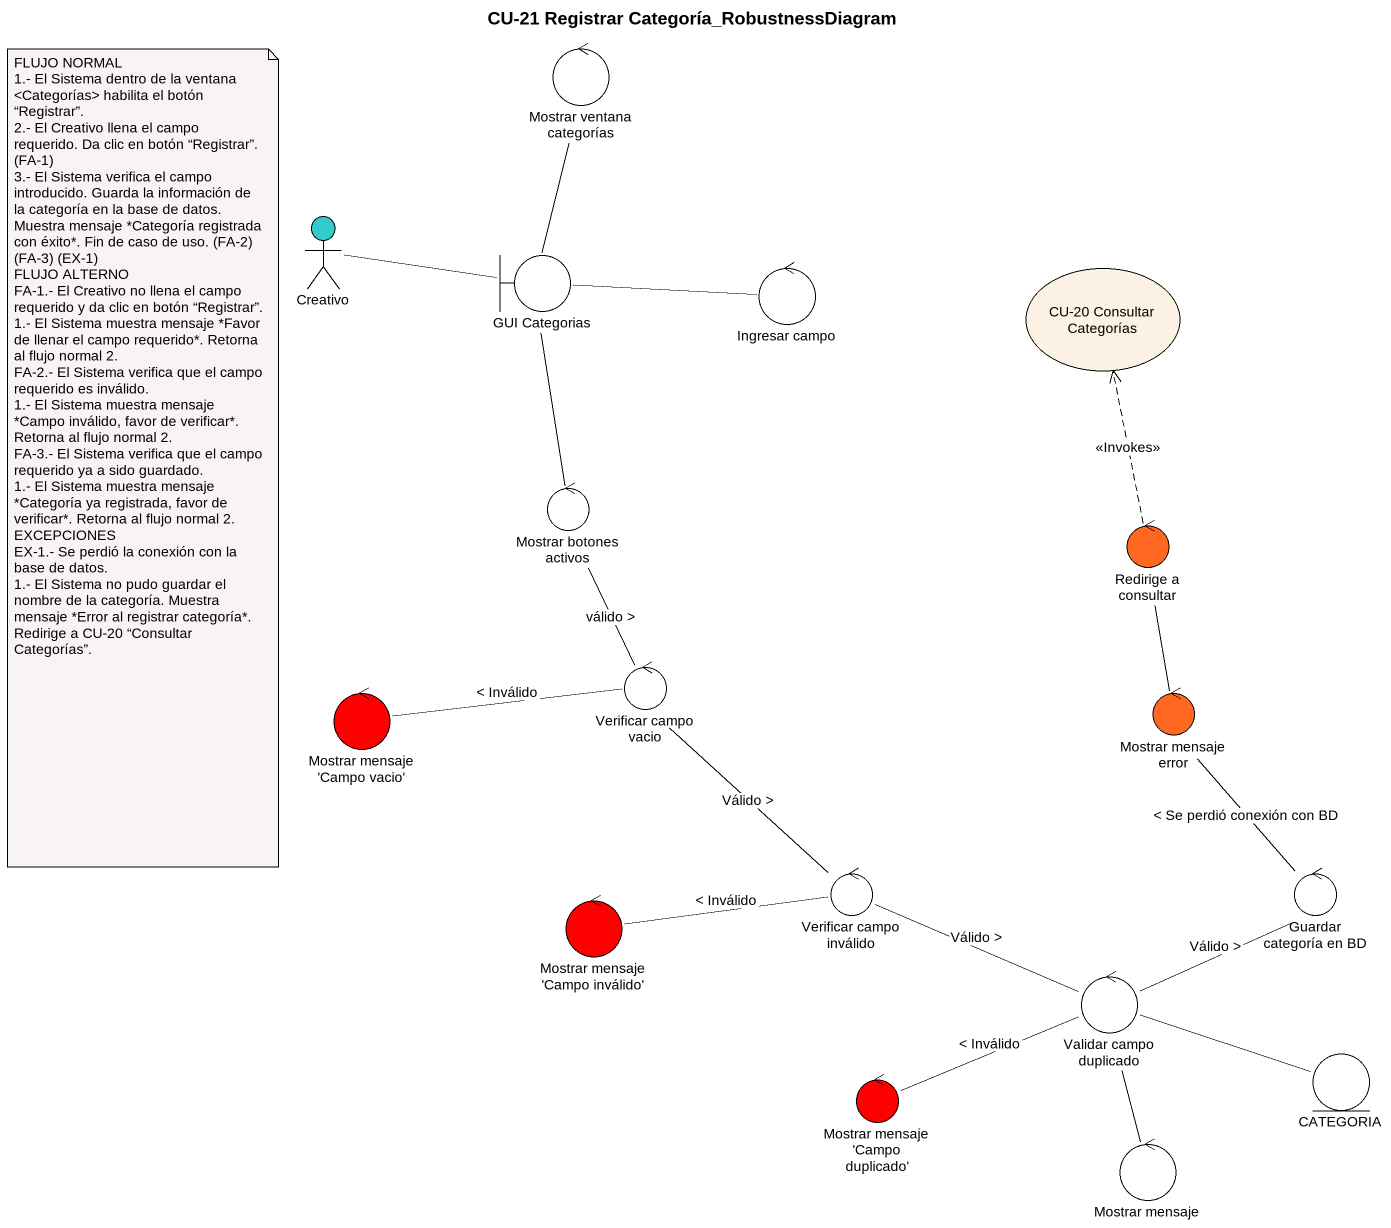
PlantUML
@startuml
title CU-21 Registrar Categoría_RobustnessDiagram
control "Mostrar ventana categorías" as Mostrar_ventana_categorías
actor Creativo #33CCCC
boundary "GUI Categorias" as GUI_Categorias
control "Ingresar campo" as Ingresar_campo
usecase "CU-20 Consultar Categorías" as CU_20_Consultar_Categorías
control "Mostrar botones activos" as Mostrar_botones_activos
control "Redirige a consultar" as Redirige_a_consultar #FF6820
control "Mostrar mensaje 'Campo vacio'" as Mostrar_mensaje_Campo_vacio #FF0000
control "Verificar campo vacio" as Verificar_campo_vacio
control "Mostrar mensaje error" as Mostrar_mensaje_error #FF6820
control "Verificar campo inválido" as Verificar_campo_inválido
control "Guardar categoría en BD" as Guardar_categoría_en_BD
control "Mostrar mensaje 'Campo inválido'" as Mostrar_mensaje_Campo #FF0000
control "Validar campo duplicado" as Validar_campo_duplicado
control "Mostrar mensaje 'Campo duplicado'" as Mostrar_mensaje_Campo_2 #FF0000
entity CATEGORIA
control "Mostrar mensaje" as Mostrar_mensaje
Creativo -right- GUI_Categorias
GUI_Categorias -up- Mostrar_ventana_categorías
GUI_Categorias -right- Ingresar_campo
GUI_Categorias -- Mostrar_botones_activos
Mostrar_botones_activos -- Verificar_campo_vacio : válido >
Redirige_a_consultar .up.> CU_20_Consultar_Categorías : <<Invokes>>
Verificar_campo_vacio -left- Mostrar_mensaje_Campo_vacio : < Inválido
Verificar_campo_vacio -- Verificar_campo_inválido : Válido >
Mostrar_mensaje_error -up- Redirige_a_consultar
Verificar_campo_inválido -left- Mostrar_mensaje_Campo : < Inválido
Verificar_campo_inválido -right- Validar_campo_duplicado : Válido >
Guardar_categoría_en_BD -up- Mostrar_mensaje_error : < Se perdió conexión con BD
Validar_campo_duplicado -right- Guardar_categoría_en_BD : Válido >
Validar_campo_duplicado -left- Mostrar_mensaje_Campo_2 : < Inválido
Validar_campo_duplicado -right- CATEGORIA
Validar_campo_duplicado -- Mostrar_mensaje
note as N1
  FLUJO NORMAL
  1.- El Sistema dentro de la ventana <Categorías> habilita el botón “Registrar”.
  2.- El Creativo llena el campo requerido. Da clic en botón “Registrar”. (FA-1)
  3.- El Sistema verifica el campo introducido. Guarda la información de la categoría en la base de datos. Muestra mensaje *Categoría registrada con éxito*. Fin de caso de uso. (FA-2) (FA-3) (EX-1)
  FLUJO ALTERNO
  FA-1.- El Creativo no llena el campo requerido y da clic en botón “Registrar”.
  1.- El Sistema muestra mensaje *Favor de llenar el campo requerido*. Retorna al flujo normal 2.
  FA-2.- El Sistema verifica que el campo requerido es inválido.
  1.- El Sistema muestra mensaje *Campo inválido, favor de verificar*. Retorna al flujo normal 2.
  FA-3.- El Sistema verifica que el campo requerido ya a sido guardado.
  1.- El Sistema muestra mensaje *Categoría ya registrada, favor de verificar*. Retorna al flujo normal 2.
  EXCEPCIONES
  EX-1.- Se perdió la conexión con la base de datos.
  1.- El Sistema no pudo guardar el nombre de la categoría. Muestra mensaje *Error al registrar categoría*. Redirige a CU-20 “Consultar Categorías”.
end note
@enduml
